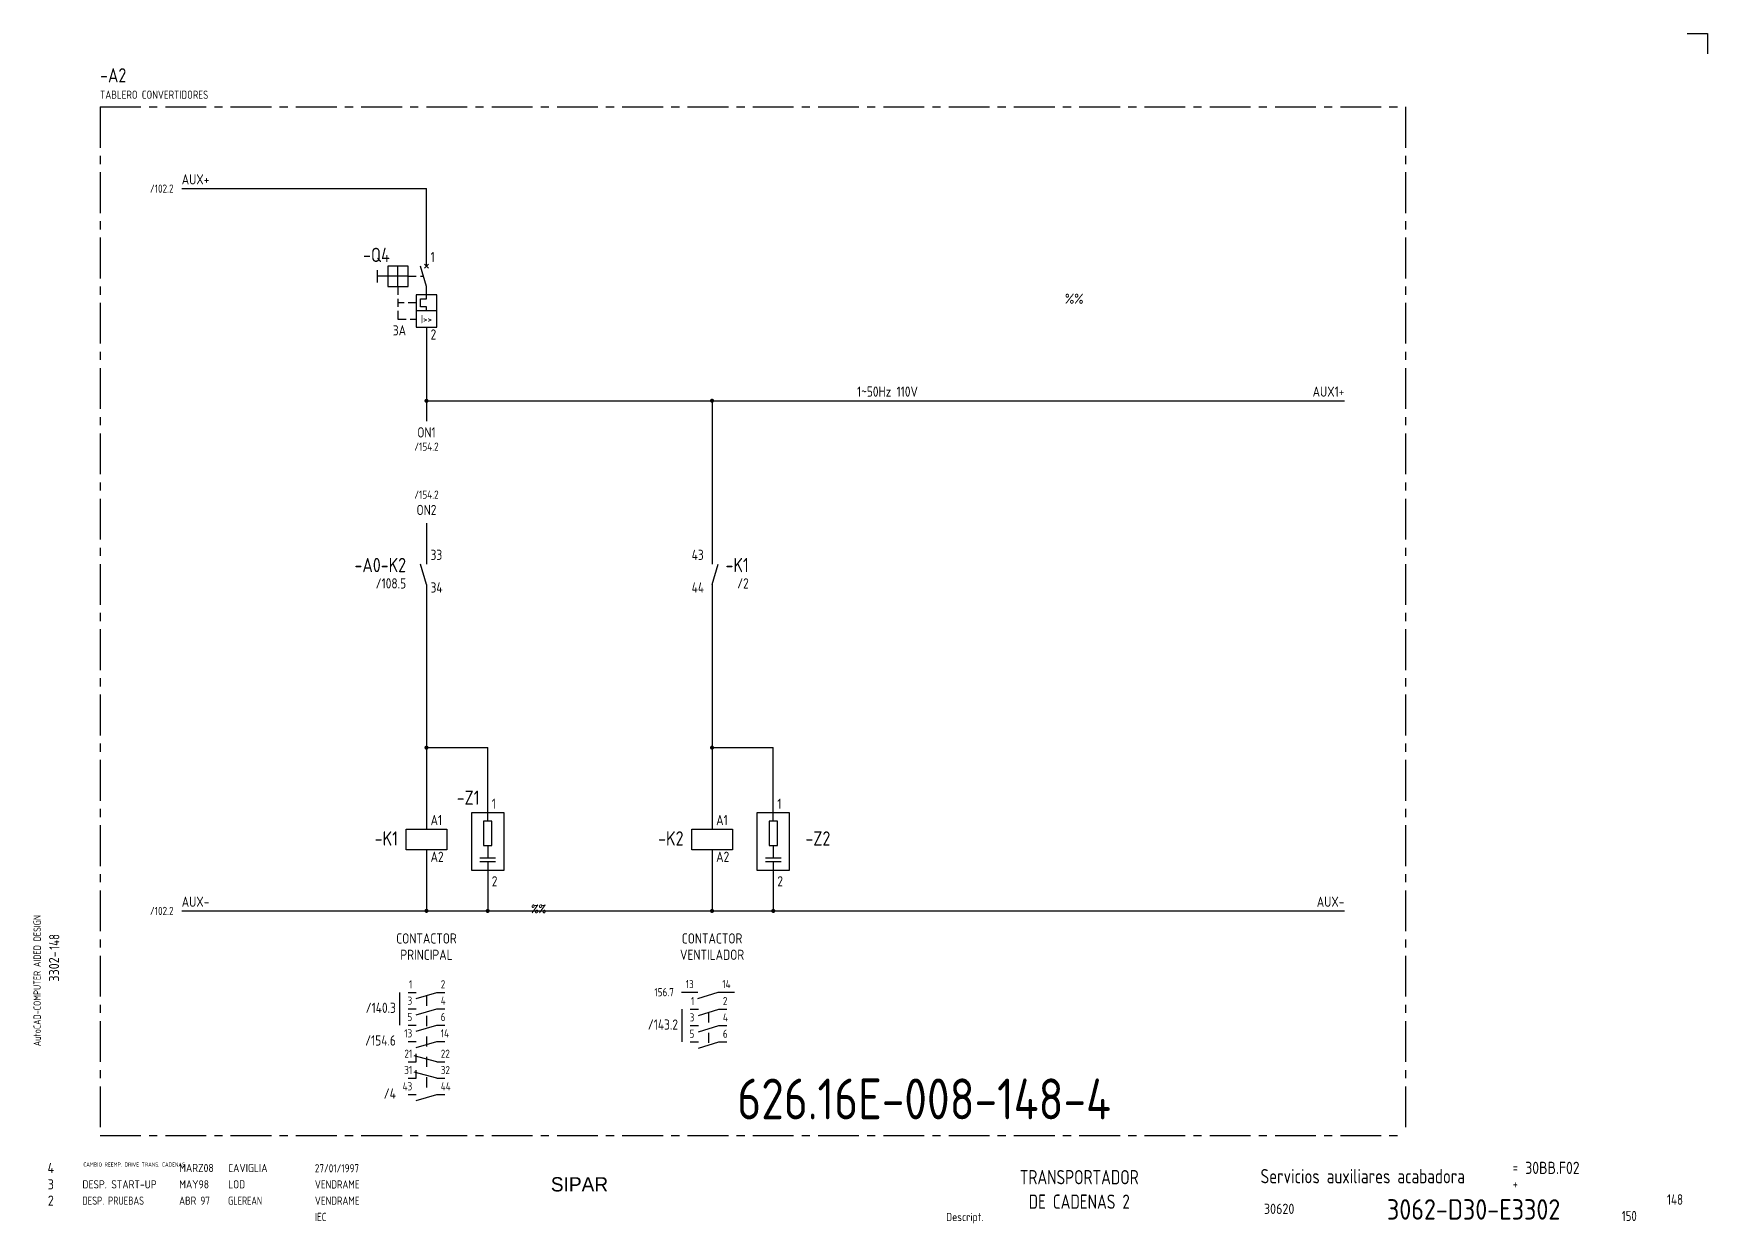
# Model space of a CAD drawing. Extents: x 10 to 420, y 5 to 297.
import ezdxf
from ezdxf.enums import TextEntityAlignment as Align

# ---------------------------------------------------------------- set-up
doc = ezdxf.new("R2010")
doc.units = 0
doc.header["$LTSCALE"] = 8
doc.header["$MEASUREMENT"] = 0
for name, pattern in [('CENTER', [2, 1.25, -0.25, 0.25, -0.25]), ('HIDDEN', [0.375, 0.25, -0.125]), ('HIDDEN1', [0.625, 0.3125, -0.3125])]:
    doc.linetypes.add(name, pattern=pattern)
doc.layers.get('0').update_dxf_attribs({"linetype": 'CONTINUOUS'})
doc.layers.add('CART', color=7, linetype='CONTINUOUS')
doc.styles.add('DIN', font='DIN', dxfattribs={"width": 0.85})
doc.styles.add('SIMPLEX', font='SIMPLEX', dxfattribs={"width": 0.9})
doc.styles.add('UNIV', font='UNIV')

# ---------------------------------------------------------------- blocks, each defined once
blk = doc.blocks.new('WB-FG100')
at = {"layer": 'CART', "color": 1}
for p, q in [((415, 297), (420, 297)), ((420, 297), (420, 292))]:
    blk.add_line(p, q, dxfattribs=at)
at = {"layer": 'CART', "color": 1, "style": 'DIN', "width": 0.8}
blk.add_text('AutoCAD-COMPUTER AIDED DESIGN', height=1.8, rotation=90, dxfattribs=at).set_placement((11.47, 48.84))
at = {"layer": 'CART', "color": 3, "style": 'DIN', "width": 0.8}
for s, p in [('=', (372.24, 17.91)), ('+', (372.24, 13.87))]:
    blk.add_text(s, height=2.5, dxfattribs=at).set_placement(p)
at = {"layer": 'CART', "color": 7, "style": 'DIN', "width": 0.9}
blk.add_attdef('FILE', text='', height=2.5, rotation=90, dxfattribs=at).set_placement((15.95, 68.38), align=Align.CENTER)
for tag, p in [('MOD-3', (13.92, 19)), ('MOD-2', (13.92, 15)), ('MOD-1', (13.92, 11)), ('NR.COMMESSA', (315, 9))]:
    blk.add_attdef(tag, text='', height=2.5, dxfattribs=at).set_placement(p, align=Align.MIDDLE)
at = {"layer": 'CART', "color": 7, "style": 'DIN'}
for tag, width, p in [('REV-3', 0.9, (21.66, 19)), ('DATA-3', 0.9, (45.37, 19)), ('NOME-3', 0.9, (57.37, 19)), ('REV-2', 0.9, (21.66, 15)), ('DATA-2', 0.9, (45.37, 15)), ('NOME-2', 0.9, (57.37, 15)), ('REV-1', 0.9, (21.66, 11)), ('DATA-1', 0.9, (45.37, 11)), ('NOME-1', 0.7, (57.37, 11))]:
    blk.add_attdef(tag, text='', height=2, dxfattribs=dict(at, width=width)).set_placement(p, align=Align.MIDDLE_LEFT)
at = {"layer": 'CART', "color": 7, "style": 'DIN', "width": 0.9}
for tag, p, height in [('DATA', (78.64, 17.94), 2), ('ESECUTORE', (78.64, 13.97), 2), ('CONTROLLORE', (78.64, 9.99), 2), ('SEGUE', (398.93, 5.65), 2.8), ('NORMA', (78.64, 6.01), 2)]:
    blk.add_attdef(tag, p, '', height=height, dxfattribs=at)
at = {"layer": 'CART', "color": 2, "style": 'DIN', "width": 0.9}
for tag, p in [('TITOLO-1/3', (266.5, 18.23)), ('TITOLO-1/2', (266.5, 15.73)), ('TITOLO-2/3', (266.5, 13.18)), ('TITOLO-2/2', (266.5, 10.68)), ('TITOLO-3/3', (266.5, 8.13))]:
    blk.add_attdef(tag, text='', height=3.5, dxfattribs=at).set_placement(p, align=Align.MIDDLE)
at = {"layer": 'CART', "color": 3, "style": 'DIN', "width": 0.9}
blk.add_attdef('ASSIEME', text='', height=3.5, dxfattribs=at).set_placement((334, 17), align=Align.MIDDLE)
at = {"layer": 'CART', "color": 3, "style": 'DIN', "width": 0.85}
for tag, p in [('=', (375.33, 16.63)), ('+', (375.33, 12.76))]:
    blk.add_attdef(tag, text='', height=3, dxfattribs=at).set_placement(p, align=Align.BOTTOM_LEFT)
at = {"layer": 'CART', "color": 3, "style": 'DIN', "width": 0.9}
blk.add_attdef('FOGLIO', text='', height=2.8, dxfattribs=at).set_placement((414.2, 9.56), align=Align.RIGHT)
at = {"layer": 'CART', "color": 2, "style": 'DIN', "width": 0.9}
blk.add_attdef('DISEGNO', text='', height=5, dxfattribs=at).set_placement((395.27, 6.35), align=Align.RIGHT)
at = {"layer": 'CART', "color": 1, "style": 'DIN', "width": 0.9}
blk.add_attdef('TIPOLOGIA', (233.37, 6), '', height=2, dxfattribs=at)

msp = doc.modelspace()

# ---------------------------------------------------------------- linework, layer by layer
at = {"color": 3, "linetype": 'CENTER'}
for p, q in [((26, 279), (346, 279)), ((26, 279), (26, 27)), ((346, 279), (346, 27)), ((26, 27), (346, 27))]:
    msp.add_line(p, q, dxfattribs=at)
for p, q in [((46, 259), (106, 259)), ((106, 240), (106, 259)), ((94, 236), (94, 239)), ((96.5, 240), (96.5, 235)), ((101.5, 240), (96.5, 240)), ((99, 235), (99, 240)), ((101.5, 235), (101.5, 240)), ((106, 235), (104.5, 240)), ((105.5, 240.5), (106.5, 239.5)), ((105.5, 239.5), (106.5, 240.5)), ((101.5, 237.5), (94, 237.5)), ((96.5, 235), (101.5, 235)), ((106, 232), (106, 235)), ((103.5, 233), (103.5, 225)), ((108.5, 233), (103.5, 233)), ((104.5, 232), (106, 232)), ((104.5, 230), (104.5, 232)), ((106, 230), (104.5, 230)), ((106, 229), (106, 230)), ((108.5, 225), (108.5, 233)), ((108.5, 229), (103.5, 229)), ((103.5, 225), (108.5, 225)), ((106, 225), (106, 202)), ((106, 207), (331, 207)), ((176, 207), (176, 167)), ((106, 177), (106, 167)), ((106, 162), (104.5, 167)), ((176, 162), (177.5, 167)), ((106, 162), (106, 102)), ((176, 162), (176, 102)), ((106, 122), (121, 122)), ((121, 104), (121, 122)), ((176, 122), (191, 122)), ((191, 104), (191, 122)), ((120, 104), (120, 98)), ((122, 104), (120, 104)), ((122, 98), (122, 104)), ((190, 104), (190, 98)), ((192, 104), (190, 104)), ((192, 98), (192, 104)), ((106, 97), (106, 82)), ((119.1, 95), (122.9, 95)), ((120, 98), (122, 98)), ((121, 98), (121, 95)), ((176, 97), (176, 82)), ((189.1, 95), (192.9, 95)), ((190, 98), (192, 98)), ((191, 98), (191, 95)), ((122.9, 94), (119.1, 94)), ((121, 94), (121, 82)), ((192.9, 94), (189.1, 94)), ((191, 94), (191, 82)), ((46, 82), (331, 82)), ((99.5, 54), (99.5, 62)), ((101.5, 62), (103.5, 62)), ((103.5, 60.5), (108.5, 62)), ((108.5, 62), (110.5, 62)), ((168.5, 62.06), (172.5, 62.06)), ((172.5, 60.56), (177.5, 62.06)), ((177.5, 62.06), (181.52, 62.06)), ((101.5, 58), (103.5, 58)), ((103.5, 56.5), (108.5, 58)), ((108.5, 58), (110.5, 58)), ((168.65, 49.9), (168.65, 57.9)), ((170.65, 57.9), (172.65, 57.9)), ((172.65, 56.4), (177.65, 57.9)), ((177.65, 57.9), (179.65, 57.9)), ((101.5, 54), (103.5, 54)), ((103.5, 52.5), (108.5, 54)), ((108.5, 54), (110.5, 54)), ((170.65, 53.9), (172.65, 53.9)), ((172.65, 52.4), (177.65, 53.9)), ((177.65, 53.9), (179.65, 53.9)), ((101.5, 50), (103.5, 50)), ((103.5, 48.5), (108.5, 50)), ((108.5, 50), (110.5, 50)), ((170.65, 49.9), (172.65, 49.9)), ((172.65, 48.4), (177.65, 49.9)), ((177.65, 49.9), (179.65, 49.9)), ((108.5, 45), (103, 46.5)), ((103.5, 45), (103.5, 47)), ((101.5, 45), (103.5, 45)), ((108.5, 41), (103, 42.5)), ((103.5, 41), (103.5, 43)), ((108.5, 45), (110.5, 45)), ((101.5, 41), (103.5, 41)), ((101.5, 37), (103.5, 37)), ((103.5, 35.5), (108.5, 37)), ((108.5, 41), (110.5, 41)), ((108.5, 37), (110.5, 37))]:
    msp.add_line(p, q)
at = {"linetype": 'HIDDEN'}
for p, q in [((99, 235), (99, 227)), ((101.5, 237.5), (105.25, 237.5)), ((103.5, 231), (99, 231)), ((99, 227), (103.5, 227))]:
    msp.add_line(p, q, dxfattribs=at)
at = {"color": 7}
for p, q in [((117, 106), (117, 92)), ((125, 106), (117, 106)), ((125, 92), (125, 106)), ((187, 106), (187, 92)), ((195, 106), (187, 106)), ((195, 92), (195, 106)), ((117, 92), (125, 92)), ((187, 92), (195, 92))]:
    msp.add_line(p, q, dxfattribs=at)
at = {"linetype": 'Continuous'}
for p, q in [((101, 102), (111, 102)), ((101, 97), (101, 102)), ((111, 102), (111, 97)), ((171, 102), (181, 102)), ((171, 97), (171, 102)), ((181, 102), (181, 97)), ((111, 97), (101, 97)), ((181, 97), (171, 97))]:
    msp.add_line(p, q, dxfattribs=at)
at = {"linetype": 'HIDDEN1'}
for p, q in [((106, 61.25), (106, 36.4)), ((175.15, 57.15), (175.15, 49.15))]:
    msp.add_line(p, q, dxfattribs=at)
at = {"const_width": 0.5}
for points in [[(105.75, 207, 1), (106.25, 207, 1)], [(175.75, 207, 1), (176.25, 207, 1)], [(105.75, 122, 1), (106.25, 122, 1)], [(175.75, 122, 1), (176.25, 122, 1)], [(105.75, 82, 1), (106.25, 82, 1)], [(120.75, 82, 1), (121.25, 82, 1)], [(175.75, 82, 1), (176.25, 82, 1)], [(190.75, 82, 1), (191.25, 82, 1)]]:
    msp.add_lwpolyline(points, format="xyb", close=True, dxfattribs=at)

# ---------------------------------------------------------------- block references
at = {"layer": 'CART'}
ref = msp.add_blockref('WB-FG100', (0, 0), dxfattribs=at)
ref.add_attrib('TIPOLOGIA', 'Descript.', (233.37, 6), dxfattribs={"color": 1, "height": 2, "style": 'DIN', "width": 0.9})
ref.add_attrib('ASSIEME', 'Servicios auxiliares acabadora', dxfattribs={"color": 3, "height": 3.5, "style": 'DIN', "width": 0.8}).set_placement((335.5, 17), align=Align.MIDDLE)
ref.add_attrib('=', '30BB.F02', dxfattribs={"color": 3, "height": 3, "style": 'DIN', "width": 0.85}).set_placement((375.33, 16.63), align=Align.BOTTOM_LEFT)
ref.add_attrib('NR.COMMESSA', '30620', dxfattribs={"color": 7, "height": 2.5, "style": 'DIN', "width": 0.9}).set_placement((315, 9), align=Align.MIDDLE)
ref.add_attrib('DISEGNO', '3062-D30-E3302', dxfattribs={"color": 2, "height": 5, "style": 'DIN', "width": 0.9}).set_placement((383.92, 6.35), align=Align.RIGHT)
ref.add_attrib('DATA', '27/01/1997', (78.64, 17.94), dxfattribs={"color": 7, "height": 2, "style": 'DIN', "width": 0.85})
ref.add_attrib('ESECUTORE', 'VENDRAME', (78.64, 13.97), dxfattribs={"color": 7, "height": 2, "style": 'DIN', "width": 0.85})
ref.add_attrib('CONTROLLORE', 'VENDRAME', (78.64, 9.99), dxfattribs={"color": 7, "height": 2, "style": 'DIN', "width": 0.85})
ref.add_attrib('NORMA', 'IEC', (78.64, 6.01), dxfattribs={"color": 7, "height": 2, "style": 'DIN', "width": 0.85})
ref.add_attrib('MOD-1', '2', dxfattribs={"color": 7, "height": 2.5, "style": 'DIN', "width": 0.9}).set_placement((13.92, 11), align=Align.MIDDLE)
ref.add_attrib('REV-1', 'DESP. PRUEBAS', dxfattribs={"color": 7, "height": 2, "style": 'DIN', "width": 0.8}).set_placement((21.66, 11), align=Align.MIDDLE_LEFT)
ref.add_attrib('DATA-1', 'ABR 97', dxfattribs={"color": 7, "height": 2, "style": 'DIN', "width": 0.85}).set_placement((45.37, 11), align=Align.MIDDLE_LEFT)
ref.add_attrib('NOME-1', 'GLEREAN', dxfattribs={"color": 7, "height": 2, "style": 'DIN', "width": 0.7}).set_placement((57.37, 11), align=Align.MIDDLE_LEFT)
ref.add_attrib('MOD-2', '3', dxfattribs={"color": 7, "height": 2.5, "style": 'DIN', "width": 0.9}).set_placement((13.92, 15), align=Align.MIDDLE)
ref.add_attrib('REV-2', 'DESP. START-UP', dxfattribs={"color": 7, "height": 2, "style": 'DIN', "width": 0.9}).set_placement((21.66, 15), align=Align.MIDDLE_LEFT)
ref.add_attrib('DATA-2', 'MAY98', dxfattribs={"color": 7, "height": 2, "style": 'DIN', "width": 0.9}).set_placement((45.37, 15), align=Align.MIDDLE_LEFT)
ref.add_attrib('NOME-2', 'LOD', dxfattribs={"color": 7, "height": 2, "style": 'DIN', "width": 0.9}).set_placement((57.37, 15), align=Align.MIDDLE_LEFT)
ref.add_attrib('MOD-3', '4', dxfattribs={"color": 7, "height": 2.5, "style": 'DIN', "width": 0.9}).set_placement((13.92, 19), align=Align.MIDDLE)
ref.add_attrib('DATA-3', 'MARZ08', dxfattribs={"color": 7, "height": 2, "style": 'DIN', "width": 0.9}).set_placement((45.37, 19), align=Align.MIDDLE_LEFT)
ref.add_attrib('NOME-3', 'CAVIGLIA', dxfattribs={"color": 7, "height": 2, "style": 'DIN', "width": 0.9}).set_placement((57.37, 19), align=Align.MIDDLE_LEFT)
ref.add_attrib('FILE', '3302-', dxfattribs={"color": 7, "height": 2.5, "rotation": 90, "style": 'DIN', "width": 0.9}).set_placement((15.95, 68.38), align=Align.CENTER)

# ---------------------------------------------------------------- texts
at = {"color": 3, "style": 'DIN', "width": 0.85}
msp.add_text('-A2', height=3.5, dxfattribs=at).set_placement((26, 285))
at = {"style": 'DIN'}
for s, height, width, p in [('TABLERO CONVERTIDORES', 2, 0.85, (26, 281)), ('AUX+', 2.5, 0.85, (46, 260)), ('1', 2.5, 0.85, (107, 241)), ('%%', 2.5, 0.85, (262.5, 230.75)), ('2', 2.5, 0.85, (107, 222)), ('33', 2.5, 0.85, (107, 168)), ('43', 2.5, 0.85, (171, 168)), ('34', 2.5, 0.85, (107, 160)), ('44', 2.5, 0.85, (171, 160)), ('1', 2.5, 0.85, (122, 107)), ('1', 2.5, 0.85, (192, 107)), ('A1', 2.5, 0.85, (107, 103)), ('A1', 2.5, 0.85, (177, 103)), ('A2', 2.5, 0.85, (107, 94)), ('A2', 2.5, 0.85, (177, 94)), ('2', 2.5, 0.85, (122, 88)), ('2', 2.5, 0.85, (192, 88)), ('AUX-', 2.5, 0.85, (46, 83)), ('2', 2, 0.85, (109.5, 63)), ('14', 2, 0.85, (178.5, 63.06)), ('4', 2, 0.85, (109.5, 59)), ('2', 2, 0.85, (178.65, 58.9)), ('6', 2, 0.85, (109.5, 55)), ('4', 2, 0.85, (178.65, 54.9)), ('14', 2, 0.85, (109.5, 51)), ('6', 2, 0.85, (178.65, 50.9)), ('22', 2, 0.85, (109.5, 46)), ('32', 2, 0.85, (109.5, 42)), ('44', 2, 0.85, (109.5, 38)), ('150', 2.5, 0.8, (399, 6))]:
    msp.add_text(s, height=height, dxfattribs=dict(at, width=width)).set_placement(p)
at = {"style": 'DIN', "width": 0.85}
for s, height, p in [('/102.2', 2, (44, 258)), ('3A', 2.5, (101, 223)), ('AUX1+', 2.5, (331, 208)), ('/108.5', 2.5, (101, 161)), ('/2', 2.5, (185, 161)), ('/102.2', 2, (44, 81)), ('AUX-', 2.5, (331, 83)), ('1', 2, (102.5, 63)), ('156.7', 2, (166.64, 61.08)), ('13', 2, (171.5, 63.06)), ('/140.3', 2.5, (98.5, 57)), ('3', 2, (102.5, 59)), ('1', 2, (171.65, 58.9)), ('5', 2, (102.5, 55)), ('/143.2', 2.5, (167.65, 52.9)), ('3', 2, (171.65, 54.9)), ('/154.6', 2.5, (98.5, 49)), ('13', 2, (102.5, 51)), ('5', 2, (171.65, 50.9)), ('21', 2, (102.5, 46)), ('31', 2, (102.5, 42)), ('/4', 2.5, (98.5, 36)), ('43', 2, (102.5, 38))]:
    msp.add_text(s, height=height, dxfattribs=at).set_placement(p, align=Align.RIGHT)
at = {"color": 3, "style": 'DIN'}
for s, height, width, p in [('-Q4', 3.5, 0.85, (97, 241)), ('-A0-K2', 3.5, 0.85, (101, 165)), ('-K1', 3.5, 0.85, (185, 165)), ('-Z1', 3.5, 0.85, (119, 108)), ('-K1', 3.5, 0.85, (99, 98)), ('-K2', 3.5, 0.85, (169, 98)), ('-Z2', 3.5, 0.85, (205, 98)), ('148', 2.56, 0.8, (414, 10))]:
    msp.add_text(s, height=height, dxfattribs=dict(at, width=width)).set_placement(p, align=Align.RIGHT)
at = {"style": 'DIN', "width": 0.85}
for s, height, p in [('I>>', 2, (106, 226)), ('1~50Hz 110V', 2.5, (219, 208)), ('ON1', 2.5, (106, 198)), ('/154.2', 2, (106, 194.76)), ('/154.2', 2, (106, 183)), ('ON2', 2.5, (106, 179)), ('CONTACTOR', 2.5, (106, 74)), ('CONTACTOR', 2.5, (176, 74)), ('PRINCIPAL', 2.5, (106, 70)), ('VENTILADOR', 2.5, (176, 70))]:
    msp.add_text(s, height=height, dxfattribs=at).set_placement(p, align=Align.CENTER)
at = {"color": 7, "linetype": 'Continuous', "style": 'SIMPLEX', "width": 0.9}
msp.add_text('%%', height=2, dxfattribs=at).set_placement((133.5, 82.5), align=Align.MIDDLE)
at = {"style": 'DIN', "width": 0.8}
msp.add_text('148', height=2.5, rotation=90, dxfattribs=at).set_placement((16, 72.5))
at = {"color": 3, "style": 'DIN', "width": 0.8}
for s, p in [('TRANSPORTADOR', (266, 15)), ('DE CADENAS 2', (266, 9))]:
    msp.add_text(s, height=3.5, dxfattribs=at).set_placement(p, align=Align.CENTER)
at = {"color": 2, "insert": (182.18, 40.92), "char_height": 10, "width": 111.0411, "attachment_point": 1, "style": 'DIN'}
msp.add_mtext('626.16E-008-148-4', dxfattribs=at)
at = {"linetype": 'Continuous', "insert": (21.9, 20.35), "char_height": 1, "width": 19.4915, "attachment_point": 1, "style": 'DIN'}
msp.add_mtext('CAMBIO REEMP. DRIVE TRANS. CADENAS', dxfattribs=at)
at = {"layer": 'CART', "color": 2, "linetype": 'Continuous', "style": 'UNIV'}
msp.add_text('SIPAR', height=3.5, dxfattribs=at).set_placement((143.5, 13.25), align=Align.CENTER)

doc.saveas('drawing.dxf')
